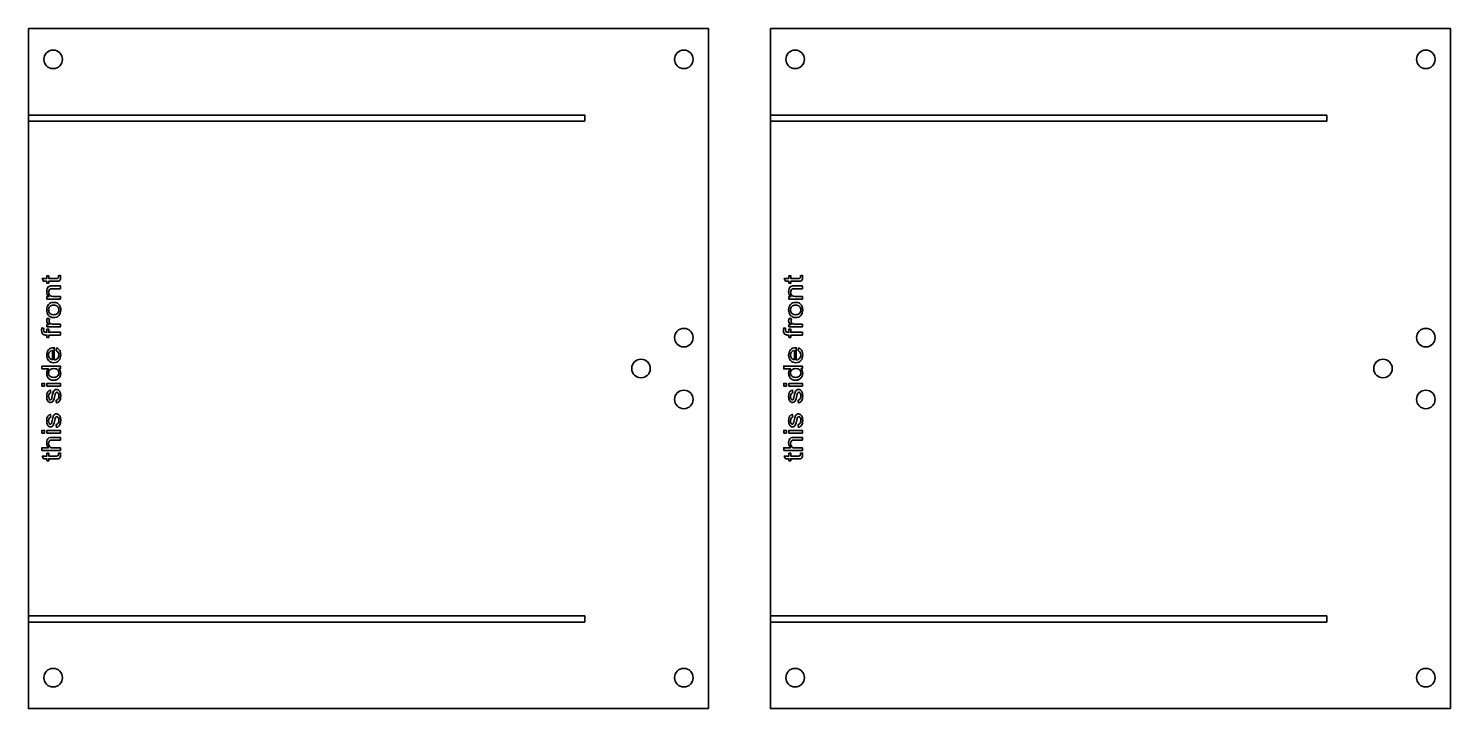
# Model space of a CAD drawing. Header units: millimetres. Extents: x -4 to 226, y -5 to 465.
# Drawn here: x -4 to 226, y 235.1 to 345.1 of the extents above; entities that cross this region are included whole.
import ezdxf

# ---------------------------------------------------------------- set-up
doc = ezdxf.new("R2010")
doc.units = ezdxf.units.MM
doc.layers.add('1', color=7, linetype='Continuous', true_color=0xffffff)
doc.layers.add('151', color=7, linetype='Continuous', true_color=0xffffff)

msp = doc.modelspace()

# ---------------------------------------------------------------- linework, layer by layer
at = {"layer": '1', "color": 163, "linetype": 'Continuous', "lineweight": 35}
for p, q in [((-4.02, 345.06), (-4.02, 235.06)), ((105.98, 345.06), (-4.02, 345.06)), ((105.98, 235.06), (105.98, 345.06)), ((115.98, 345.06), (115.98, 235.06)), ((225.98, 345.06), (115.98, 345.06)), ((225.98, 235.06), (225.98, 345.06)), ((-4.02, 330.06), (-4.02, 331.06)), ((-4.02, 331.06), (85.98, 331.06)), ((85.98, 330.06), (-4.02, 330.06)), ((85.98, 331.06), (85.98, 330.06)), ((115.98, 330.06), (115.98, 331.06)), ((115.98, 331.06), (205.98, 331.06)), ((205.98, 330.06), (115.98, 330.06)), ((205.98, 331.06), (205.98, 330.06)), ((-4.02, 249.06), (-4.02, 250.06)), ((-4.02, 250.06), (85.98, 250.06)), ((85.98, 249.06), (-4.02, 249.06)), ((85.98, 250.06), (85.98, 249.06)), ((115.98, 249.06), (115.98, 250.06)), ((115.98, 250.06), (205.98, 250.06)), ((205.98, 249.06), (115.98, 249.06)), ((205.98, 250.06), (205.98, 249.06)), ((-4.02, 235.06), (105.98, 235.06)), ((115.98, 235.06), (225.98, 235.06))]:
    msp.add_line(p, q, dxfattribs=at)
for centre in [(-0.02, 340.06), (101.98, 340.06), (119.98, 340.06), (221.98, 340.06), (101.98, 295.06), (221.98, 295.06), (95.05, 290.06), (215.05, 290.06), (101.98, 285.06), (221.98, 285.06), (-0.02, 240.06), (101.98, 240.06), (119.98, 240.06), (221.98, 240.06)]:
    msp.add_circle(centre, 1.5, dxfattribs=at)
for points, knots in [([(1.15, 305.14), (1.04, 305.12), (0.93, 305.1), (0.82, 305.07), (0.83, 304.99), (0.84, 304.93), (0.84, 304.81), (0.83, 304.76), (0.81, 304.73), (0.79, 304.69), (0.77, 304.67), (0.74, 304.65), (0.71, 304.64), (0.64, 304.63), (0.11, 304.63), (-0.31, 304.63), (-0.73, 304.63), (-0.73, 304.78), (-0.73, 304.93), (-0.73, 305.07), (-0.83, 305.07), (-0.92, 305.07), (-1.02, 305.07), (-1.02, 304.93), (-1.02, 304.78), (-1.02, 304.63), (-1.27, 304.63), (-1.53, 304.63), (-1.78, 304.63), (-1.7, 304.48), (-1.63, 304.33), (-1.56, 304.18), (-1.38, 304.18), (-1.2, 304.18), (-1.02, 304.18), (-1.02, 304.08), (-1.02, 303.97), (-1.02, 303.86), (-0.92, 303.86), (-0.83, 303.86), (-0.73, 303.86), (-0.73, 303.97), (-0.73, 304.08), (-0.73, 304.18), (-0.32, 304.18), (0.1, 304.18), (0.74, 304.18), (0.88, 304.2), (1.02, 304.27), (1.08, 304.34), (1.16, 304.52), (1.18, 304.64), (1.18, 304.9), (1.17, 305.01), (1.15, 305.14)], [0, 0, 0, 0, 0.03632, 0.03632, 0.03632, 0.057771, 0.057771, 0.086505, 0.086505, 0.086505, 0.100021, 0.100021, 0.100021, 0.12599, 0.12599, 0.230626, 0.230626, 0.230626, 0.276172, 0.276172, 0.276172, 0.305342, 0.305342, 0.305342, 0.350887, 0.350887, 0.350887, 0.428165, 0.428165, 0.428165, 0.47854, 0.47854, 0.47854, 0.533325, 0.533325, 0.533325, 0.566553, 0.566553, 0.566553, 0.595722, 0.595722, 0.595722, 0.628949, 0.628949, 0.628949, 0.756171, 0.756171, 0.823648, 0.823648, 0.891018, 0.891018, 0.958502, 0.958502, 1, 1, 1, 1]), ([(121.15, 305.14), (121.04, 305.12), (120.93, 305.1), (120.82, 305.07), (120.83, 304.99), (120.84, 304.93), (120.84, 304.81), (120.83, 304.76), (120.81, 304.73), (120.79, 304.69), (120.77, 304.67), (120.74, 304.65), (120.71, 304.64), (120.64, 304.63), (120.11, 304.63), (119.69, 304.63), (119.27, 304.63), (119.27, 304.78), (119.27, 304.93), (119.27, 305.07), (119.17, 305.07), (119.08, 305.07), (118.98, 305.07), (118.98, 304.93), (118.98, 304.78), (118.98, 304.63), (118.73, 304.63), (118.47, 304.63), (118.22, 304.63), (118.3, 304.48), (118.37, 304.33), (118.44, 304.18), (118.62, 304.18), (118.8, 304.18), (118.98, 304.18), (118.98, 304.08), (118.98, 303.97), (118.98, 303.86), (119.08, 303.86), (119.17, 303.86), (119.27, 303.86), (119.27, 303.97), (119.27, 304.08), (119.27, 304.18), (119.68, 304.18), (120.1, 304.18), (120.74, 304.18), (120.88, 304.2), (121.02, 304.27), (121.08, 304.34), (121.16, 304.52), (121.18, 304.64), (121.18, 304.9), (121.17, 305.01), (121.15, 305.14)], [0, 0, 0, 0, 0.03632, 0.03632, 0.03632, 0.057771, 0.057771, 0.086505, 0.086505, 0.086505, 0.100021, 0.100021, 0.100021, 0.12599, 0.12599, 0.230626, 0.230626, 0.230626, 0.276172, 0.276172, 0.276172, 0.305342, 0.305342, 0.305342, 0.350887, 0.350887, 0.350887, 0.428165, 0.428165, 0.428165, 0.47854, 0.47854, 0.47854, 0.533325, 0.533325, 0.533325, 0.566553, 0.566553, 0.566553, 0.595722, 0.595722, 0.595722, 0.628949, 0.628949, 0.628949, 0.756171, 0.756171, 0.823648, 0.823648, 0.891018, 0.891018, 0.958502, 0.958502, 1, 1, 1, 1]), ([(-1.02, 301.29), (-0.29, 301.29), (0.43, 301.29), (1.15, 301.29), (1.15, 301.43), (1.15, 301.58), (1.15, 301.73), (0.76, 301.73), (0.36, 301.73), (-0.31, 301.73), (-0.5, 301.8), (-0.7, 302.07), (-0.75, 302.24), (-0.75, 302.55), (-0.73, 302.65), (-0.64, 302.83), (-0.58, 302.89), (-0.43, 302.96), (-0.32, 302.97), (0.27, 302.97), (0.71, 302.97), (1.15, 302.97), (1.15, 303.12), (1.15, 303.27), (1.15, 303.42), (0.71, 303.42), (0.26, 303.42), (-0.35, 303.42), (-0.47, 303.41), (-0.54, 303.4), (-0.65, 303.37), (-0.74, 303.32), (-0.89, 303.19), (-0.95, 303.09), (-1.04, 302.83), (-1.07, 302.68), (-1.07, 302.16), (-0.95, 301.88), (-0.71, 301.69), (-0.81, 301.69), (-0.92, 301.69), (-1.02, 301.69), (-1.02, 301.55), (-1.02, 301.42), (-1.02, 301.29)], [0, 0, 0, 0, 0.153472, 0.153472, 0.153472, 0.184913, 0.184913, 0.184913, 0.268721, 0.268721, 0.327736, 0.327736, 0.386804, 0.386804, 0.423775, 0.423775, 0.460967, 0.460967, 0.498228, 0.498228, 0.607659, 0.607659, 0.607659, 0.645233, 0.645233, 0.645233, 0.758018, 0.758018, 0.801151, 0.801151, 0.801151, 0.827581, 0.827581, 0.854011, 0.854011, 0.880441, 0.880441, 0.941363, 0.941363, 0.941363, 0.966887, 0.966887, 0.966887, 1, 1, 1, 1]), ([(118.98, 301.29), (119.71, 301.29), (120.43, 301.29), (121.15, 301.29), (121.15, 301.43), (121.15, 301.58), (121.15, 301.73), (120.76, 301.73), (120.36, 301.73), (119.69, 301.73), (119.5, 301.8), (119.3, 302.07), (119.25, 302.24), (119.25, 302.55), (119.27, 302.65), (119.36, 302.83), (119.42, 302.89), (119.57, 302.96), (119.68, 302.97), (120.27, 302.97), (120.71, 302.97), (121.15, 302.97), (121.15, 303.12), (121.15, 303.27), (121.15, 303.42), (120.71, 303.42), (120.26, 303.42), (119.65, 303.42), (119.53, 303.41), (119.46, 303.4), (119.35, 303.37), (119.26, 303.32), (119.11, 303.19), (119.05, 303.09), (118.96, 302.83), (118.93, 302.68), (118.93, 302.16), (119.05, 301.88), (119.29, 301.69), (119.19, 301.69), (119.08, 301.69), (118.98, 301.69), (118.98, 301.55), (118.98, 301.42), (118.98, 301.29)], [0, 0, 0, 0, 0.153472, 0.153472, 0.153472, 0.184913, 0.184913, 0.184913, 0.268721, 0.268721, 0.327736, 0.327736, 0.386804, 0.386804, 0.423775, 0.423775, 0.460967, 0.460967, 0.498228, 0.498228, 0.607659, 0.607659, 0.607659, 0.645233, 0.645233, 0.645233, 0.758018, 0.758018, 0.801151, 0.801151, 0.801151, 0.827581, 0.827581, 0.854011, 0.854011, 0.880441, 0.880441, 0.941363, 0.941363, 0.941363, 0.966887, 0.966887, 0.966887, 1, 1, 1, 1]), ([(-0.83, 298.71), (-0.63, 298.44), (-0.34, 298.3), (0.43, 298.3), (0.72, 298.42), (1.11, 298.87), (1.2, 299.17), (1.2, 299.76), (1.16, 299.97), (0.98, 300.36), (0.86, 300.51), (0.54, 300.71), (0.32, 300.76), (-0.31, 300.76), (-0.58, 300.65), (-0.97, 300.19), (-1.07, 299.9), (-1.07, 299.21), (-0.99, 298.93), (-0.83, 298.71)], [0, 0, 0, 0, 0.152528, 0.152528, 0.291533, 0.291533, 0.430655, 0.430655, 0.517321, 0.517321, 0.603922, 0.603922, 0.69041, 0.69041, 0.797185, 0.797185, 0.903872, 0.903872, 1, 1, 1, 1]), ([(0.69, 298.98), (0.55, 298.83), (0.35, 298.76), (-0.21, 298.76), (-0.42, 298.83), (-0.69, 299.13), (-0.76, 299.31), (-0.76, 299.75), (-0.69, 299.94), (-0.42, 300.23), (-0.21, 300.31), (0.34, 300.31), (0.55, 300.23), (0.83, 299.94), (0.9, 299.76), (0.9, 299.31), (0.83, 299.13), (0.69, 298.98)], [0, 0, 0, 0, 0.123025, 0.123025, 0.24605, 0.24605, 0.369282, 0.369282, 0.490717, 0.490717, 0.612355, 0.612355, 0.741464, 0.741464, 0.870191, 0.870191, 1, 1, 1, 1]), ([(119.17, 298.71), (119.37, 298.44), (119.66, 298.3), (120.43, 298.3), (120.72, 298.42), (121.11, 298.87), (121.2, 299.17), (121.2, 299.76), (121.16, 299.97), (120.98, 300.36), (120.86, 300.51), (120.54, 300.71), (120.32, 300.76), (119.69, 300.76), (119.42, 300.65), (119.03, 300.19), (118.93, 299.9), (118.93, 299.21), (119.01, 298.93), (119.17, 298.71)], [0, 0, 0, 0, 0.152528, 0.152528, 0.291533, 0.291533, 0.430655, 0.430655, 0.517321, 0.517321, 0.603922, 0.603922, 0.69041, 0.69041, 0.797185, 0.797185, 0.903872, 0.903872, 1, 1, 1, 1]), ([(120.69, 298.98), (120.55, 298.83), (120.35, 298.76), (119.79, 298.76), (119.58, 298.83), (119.31, 299.13), (119.24, 299.31), (119.24, 299.75), (119.31, 299.94), (119.58, 300.23), (119.79, 300.31), (120.34, 300.31), (120.55, 300.23), (120.83, 299.94), (120.9, 299.76), (120.9, 299.31), (120.83, 299.13), (120.69, 298.98)], [0, 0, 0, 0, 0.123025, 0.123025, 0.24605, 0.24605, 0.369282, 0.369282, 0.490717, 0.490717, 0.612355, 0.612355, 0.741464, 0.741464, 0.870191, 0.870191, 1, 1, 1, 1]), ([(-1.02, 296.78), (-0.29, 296.78), (0.43, 296.78), (1.15, 296.78), (1.15, 296.92), (1.15, 297.07), (1.15, 297.22), (0.77, 297.22), (0.4, 297.22), (-0.14, 297.22), (-0.28, 297.25), (-0.41, 297.3), (-0.5, 297.33), (-0.57, 297.38), (-0.66, 297.54), (-0.69, 297.63), (-0.69, 297.83), (-0.66, 297.94), (-0.61, 298.05), (-0.72, 298.1), (-0.84, 298.15), (-0.95, 298.2), (-1.03, 298.05), (-1.07, 297.9), (-1.07, 297.64), (-1.04, 297.55), (-0.95, 297.37), (-0.84, 297.28), (-0.69, 297.18), (-0.8, 297.18), (-0.91, 297.18), (-1.02, 297.18), (-1.02, 297.04), (-1.02, 296.91), (-1.02, 296.78)], [0, 0, 0, 0, 0.298281, 0.298281, 0.298281, 0.359388, 0.359388, 0.359388, 0.515532, 0.515532, 0.579675, 0.579675, 0.579675, 0.61644, 0.61644, 0.653123, 0.653123, 0.694173, 0.694173, 0.694173, 0.74543, 0.74543, 0.74543, 0.810716, 0.810716, 0.855852, 0.855852, 0.900989, 0.900989, 0.900989, 0.945675, 0.945675, 0.945675, 1, 1, 1, 1]), ([(118.98, 296.78), (119.71, 296.78), (120.43, 296.78), (121.15, 296.78), (121.15, 296.92), (121.15, 297.07), (121.15, 297.22), (120.77, 297.22), (120.4, 297.22), (119.86, 297.22), (119.72, 297.25), (119.59, 297.3), (119.5, 297.33), (119.43, 297.38), (119.34, 297.54), (119.31, 297.63), (119.31, 297.83), (119.34, 297.94), (119.39, 298.05), (119.28, 298.1), (119.16, 298.15), (119.05, 298.2), (118.97, 298.05), (118.93, 297.9), (118.93, 297.64), (118.96, 297.55), (119.05, 297.37), (119.16, 297.28), (119.31, 297.18), (119.2, 297.18), (119.09, 297.18), (118.98, 297.18), (118.98, 297.04), (118.98, 296.91), (118.98, 296.78)], [0, 0, 0, 0, 0.298281, 0.298281, 0.298281, 0.359388, 0.359388, 0.359388, 0.515532, 0.515532, 0.579675, 0.579675, 0.579675, 0.61644, 0.61644, 0.653123, 0.653123, 0.694173, 0.694173, 0.694173, 0.74543, 0.74543, 0.74543, 0.810716, 0.810716, 0.855852, 0.855852, 0.900989, 0.900989, 0.900989, 0.945675, 0.945675, 0.945675, 1, 1, 1, 1]), ([(-0.73, 295.48), (-0.1, 295.48), (0.53, 295.48), (1.15, 295.48), (1.15, 295.63), (1.15, 295.78), (1.15, 295.92), (0.53, 295.92), (-0.1, 295.92), (-0.73, 295.92), (-0.73, 296.09), (-0.73, 296.26), (-0.73, 296.44), (-0.83, 296.44), (-0.92, 296.44), (-1.02, 296.44), (-1.02, 296.26), (-1.02, 296.09), (-1.02, 295.92), (-1.09, 295.92), (-1.15, 295.92), (-1.35, 295.92), (-1.44, 295.95), (-1.54, 296.06), (-1.56, 296.16), (-1.56, 296.38), (-1.55, 296.46), (-1.54, 296.56), (-1.65, 296.58), (-1.75, 296.6), (-1.86, 296.62), (-1.88, 296.47), (-1.9, 296.33), (-1.9, 296.01), (-1.87, 295.86), (-1.75, 295.65), (-1.67, 295.57), (-1.5, 295.5), (-1.4, 295.48), (-1.17, 295.48), (-1.1, 295.48), (-1.02, 295.48), (-1.02, 295.35), (-1.02, 295.22), (-1.02, 295.09), (-0.92, 295.09), (-0.83, 295.09), (-0.73, 295.09), (-0.73, 295.22), (-0.73, 295.35), (-0.73, 295.48)], [0, 0, 0, 0, 0.174879, 0.174879, 0.174879, 0.215932, 0.215932, 0.215932, 0.390811, 0.390811, 0.390811, 0.43827, 0.43827, 0.43827, 0.464838, 0.464838, 0.464838, 0.512297, 0.512297, 0.512297, 0.530898, 0.530898, 0.567282, 0.567282, 0.603965, 0.603965, 0.626404, 0.626404, 0.626404, 0.657625, 0.657625, 0.657625, 0.697373, 0.697373, 0.758829, 0.758829, 0.820285, 0.820285, 0.865905, 0.865905, 0.890036, 0.890036, 0.890036, 0.930334, 0.930334, 0.930334, 0.959703, 0.959703, 0.959703, 1, 1, 1, 1]), ([(119.27, 295.48), (119.9, 295.48), (120.53, 295.48), (121.15, 295.48), (121.15, 295.63), (121.15, 295.78), (121.15, 295.92), (120.53, 295.92), (119.9, 295.92), (119.27, 295.92), (119.27, 296.09), (119.27, 296.26), (119.27, 296.44), (119.17, 296.44), (119.08, 296.44), (118.98, 296.44), (118.98, 296.26), (118.98, 296.09), (118.98, 295.92), (118.91, 295.92), (118.85, 295.92), (118.65, 295.92), (118.56, 295.95), (118.46, 296.06), (118.44, 296.16), (118.44, 296.38), (118.45, 296.46), (118.46, 296.56), (118.35, 296.58), (118.25, 296.6), (118.14, 296.62), (118.12, 296.47), (118.1, 296.33), (118.1, 296.01), (118.13, 295.86), (118.25, 295.65), (118.33, 295.57), (118.5, 295.5), (118.6, 295.48), (118.83, 295.48), (118.9, 295.48), (118.98, 295.48), (118.98, 295.35), (118.98, 295.22), (118.98, 295.09), (119.08, 295.09), (119.17, 295.09), (119.27, 295.09), (119.27, 295.22), (119.27, 295.35), (119.27, 295.48)], [0, 0, 0, 0, 0.174879, 0.174879, 0.174879, 0.215932, 0.215932, 0.215932, 0.390811, 0.390811, 0.390811, 0.43827, 0.43827, 0.43827, 0.464838, 0.464838, 0.464838, 0.512297, 0.512297, 0.512297, 0.530898, 0.530898, 0.567282, 0.567282, 0.603965, 0.603965, 0.626404, 0.626404, 0.626404, 0.657625, 0.657625, 0.657625, 0.697373, 0.697373, 0.758829, 0.758829, 0.820285, 0.820285, 0.865905, 0.865905, 0.890036, 0.890036, 0.890036, 0.930334, 0.930334, 0.930334, 0.959703, 0.959703, 0.959703, 1, 1, 1, 1]), ([(0.5, 293.41), (0.49, 293.25), (0.47, 293.1), (0.45, 292.95), (0.61, 292.88), (0.72, 292.79), (0.86, 292.56), (0.9, 292.42), (0.9, 292.04), (0.84, 291.85), (0.58, 291.56), (0.4, 291.48), (0.16, 291.46), (0.16, 292.11), (0.16, 292.77), (0.16, 293.42), (0.12, 293.42), (0.09, 293.42), (-0.3, 293.42), (-0.57, 293.31), (-0.97, 292.87), (-1.07, 292.58), (-1.07, 291.86), (-0.97, 291.57), (-0.56, 291.11), (-0.28, 291), (0.44, 291), (0.71, 291.11), (1.11, 291.56), (1.2, 291.87), (1.2, 292.56), (1.14, 292.81), (0.9, 293.2), (0.72, 293.33), (0.5, 293.41)], [0, 0, 0, 0, 0.027512, 0.027512, 0.027512, 0.053882, 0.053882, 0.080215, 0.080215, 0.115599, 0.115599, 0.150965, 0.150965, 0.150965, 0.266706, 0.266706, 0.266706, 0.272512, 0.272512, 0.367755, 0.367755, 0.462916, 0.462916, 0.56109, 0.56109, 0.659346, 0.659346, 0.754303, 0.754303, 0.84926, 0.84926, 0.92463, 0.92463, 1, 1, 1, 1]), ([(-0.14, 292.95), (-0.14, 292.46), (-0.14, 291.97), (-0.14, 291.49), (-0.33, 291.5), (-0.48, 291.58), (-0.71, 291.86), (-0.77, 292.03), (-0.77, 292.46), (-0.69, 292.64), (-0.55, 292.78), (-0.46, 292.88), (-0.32, 292.93), (-0.14, 292.95)], [0, 0, 0, 0, 0.413869, 0.413869, 0.413869, 0.561994, 0.561994, 0.710416, 0.710416, 0.87432, 0.87432, 0.87432, 1, 1, 1, 1]), ([(120.5, 293.41), (120.49, 293.25), (120.47, 293.1), (120.45, 292.95), (120.61, 292.88), (120.72, 292.79), (120.86, 292.56), (120.9, 292.42), (120.9, 292.04), (120.84, 291.85), (120.58, 291.56), (120.4, 291.48), (120.16, 291.46), (120.16, 292.11), (120.16, 292.77), (120.16, 293.42), (120.12, 293.42), (120.09, 293.42), (119.7, 293.42), (119.43, 293.31), (119.03, 292.87), (118.93, 292.58), (118.93, 291.86), (119.03, 291.57), (119.44, 291.11), (119.72, 291), (120.44, 291), (120.71, 291.11), (121.11, 291.56), (121.2, 291.87), (121.2, 292.56), (121.14, 292.81), (120.9, 293.2), (120.72, 293.33), (120.5, 293.41)], [0, 0, 0, 0, 0.027512, 0.027512, 0.027512, 0.053882, 0.053882, 0.080215, 0.080215, 0.115599, 0.115599, 0.150965, 0.150965, 0.150965, 0.266706, 0.266706, 0.266706, 0.272512, 0.272512, 0.367755, 0.367755, 0.462916, 0.462916, 0.56109, 0.56109, 0.659346, 0.659346, 0.754303, 0.754303, 0.84926, 0.84926, 0.92463, 0.92463, 1, 1, 1, 1]), ([(119.86, 292.95), (119.86, 292.46), (119.86, 291.97), (119.86, 291.49), (119.67, 291.5), (119.52, 291.58), (119.29, 291.86), (119.23, 292.03), (119.23, 292.46), (119.31, 292.64), (119.45, 292.78), (119.54, 292.88), (119.68, 292.93), (119.86, 292.95)], [0, 0, 0, 0, 0.413869, 0.413869, 0.413869, 0.561994, 0.561994, 0.710416, 0.710416, 0.87432, 0.87432, 0.87432, 1, 1, 1, 1]), ([(0.88, 290.04), (0.97, 290.04), (1.06, 290.04), (1.15, 290.04), (1.15, 290.17), (1.15, 290.31), (1.15, 290.45), (0.15, 290.45), (-0.85, 290.45), (-1.85, 290.45), (-1.85, 290.3), (-1.85, 290.15), (-1.85, 290.01), (-1.49, 290.01), (-1.13, 290.01), (-0.77, 290.01), (-0.86, 289.93), (-0.93, 289.83), (-1.04, 289.58), (-1.07, 289.44), (-1.07, 289.07), (-1.02, 288.87), (-0.83, 288.52), (-0.7, 288.39), (-0.34, 288.21), (-0.15, 288.17), (0.29, 288.17), (0.49, 288.22), (0.83, 288.41), (0.96, 288.55), (1.16, 288.9), (1.2, 289.09), (1.2, 289.62), (1.1, 289.87), (0.88, 290.04)], [0, 0, 0, 0, 0.0278, 0.0278, 0.0278, 0.069672, 0.069672, 0.069672, 0.373681, 0.373681, 0.373681, 0.418561, 0.418561, 0.418561, 0.52766, 0.52766, 0.52766, 0.565577, 0.565577, 0.603494, 0.603494, 0.65531, 0.65531, 0.707127, 0.707127, 0.758798, 0.758798, 0.811842, 0.811842, 0.864886, 0.864886, 0.918038, 0.918038, 1, 1, 1, 1]), ([(0.69, 288.84), (0.56, 288.7), (0.35, 288.63), (-0.22, 288.63), (-0.43, 288.7), (-0.7, 288.96), (-0.76, 289.13), (-0.76, 289.53), (-0.69, 289.7), (-0.42, 289.97), (-0.2, 290.04), (0.37, 290.04), (0.57, 289.98), (0.83, 289.7), (0.9, 289.54), (0.9, 289.15), (0.83, 288.98), (0.69, 288.84)], [0, 0, 0, 0, 0.124289, 0.124289, 0.252686, 0.252686, 0.381121, 0.381121, 0.512564, 0.512564, 0.643606, 0.643606, 0.762642, 0.762642, 0.881889, 0.881889, 1, 1, 1, 1]), ([(120.88, 290.04), (120.97, 290.04), (121.06, 290.04), (121.15, 290.04), (121.15, 290.17), (121.15, 290.31), (121.15, 290.45), (120.15, 290.45), (119.15, 290.45), (118.15, 290.45), (118.15, 290.3), (118.15, 290.15), (118.15, 290.01), (118.51, 290.01), (118.87, 290.01), (119.23, 290.01), (119.14, 289.93), (119.07, 289.83), (118.96, 289.58), (118.93, 289.44), (118.93, 289.07), (118.98, 288.87), (119.17, 288.52), (119.3, 288.39), (119.66, 288.21), (119.85, 288.17), (120.29, 288.17), (120.49, 288.22), (120.83, 288.41), (120.96, 288.55), (121.16, 288.9), (121.2, 289.09), (121.2, 289.62), (121.1, 289.87), (120.88, 290.04)], [0, 0, 0, 0, 0.0278, 0.0278, 0.0278, 0.069672, 0.069672, 0.069672, 0.373681, 0.373681, 0.373681, 0.418561, 0.418561, 0.418561, 0.52766, 0.52766, 0.52766, 0.565577, 0.565577, 0.603494, 0.603494, 0.65531, 0.65531, 0.707127, 0.707127, 0.758798, 0.758798, 0.811842, 0.811842, 0.864886, 0.864886, 0.918038, 0.918038, 1, 1, 1, 1]), ([(120.69, 288.84), (120.56, 288.7), (120.35, 288.63), (119.78, 288.63), (119.57, 288.7), (119.3, 288.96), (119.24, 289.13), (119.24, 289.53), (119.31, 289.7), (119.58, 289.97), (119.8, 290.04), (120.37, 290.04), (120.57, 289.98), (120.83, 289.7), (120.9, 289.54), (120.9, 289.15), (120.83, 288.98), (120.69, 288.84)], [0, 0, 0, 0, 0.124289, 0.124289, 0.252686, 0.252686, 0.381121, 0.381121, 0.512564, 0.512564, 0.643606, 0.643606, 0.762642, 0.762642, 0.881889, 0.881889, 1, 1, 1, 1]), ([(-1.85, 287.21), (-1.7, 287.21), (-1.56, 287.21), (-1.42, 287.21), (-1.42, 287.36), (-1.42, 287.51), (-1.42, 287.65), (-1.56, 287.65), (-1.7, 287.65), (-1.85, 287.65), (-1.85, 287.51), (-1.85, 287.36), (-1.85, 287.21)], [0, 0, 0, 0, 0.24378, 0.24378, 0.24378, 0.5, 0.5, 0.5, 0.74378, 0.74378, 0.74378, 1, 1, 1, 1]), ([(-1.02, 287.21), (-0.29, 287.21), (0.43, 287.21), (1.15, 287.21), (1.15, 287.36), (1.15, 287.51), (1.15, 287.65), (0.43, 287.65), (-0.29, 287.65), (-1.02, 287.65), (-1.02, 287.51), (-1.02, 287.36), (-1.02, 287.21)], [0, 0, 0, 0, 0.414985, 0.414985, 0.414985, 0.5, 0.5, 0.5, 0.914985, 0.914985, 0.914985, 1, 1, 1, 1]), ([(118.15, 287.21), (118.3, 287.21), (118.44, 287.21), (118.58, 287.21), (118.58, 287.36), (118.58, 287.51), (118.58, 287.65), (118.44, 287.65), (118.3, 287.65), (118.15, 287.65), (118.15, 287.51), (118.15, 287.36), (118.15, 287.21)], [0, 0, 0, 0, 0.24378, 0.24378, 0.24378, 0.5, 0.5, 0.5, 0.74378, 0.74378, 0.74378, 1, 1, 1, 1]), ([(118.98, 287.21), (119.71, 287.21), (120.43, 287.21), (121.15, 287.21), (121.15, 287.36), (121.15, 287.51), (121.15, 287.65), (120.43, 287.65), (119.71, 287.65), (118.98, 287.65), (118.98, 287.51), (118.98, 287.36), (118.98, 287.21)], [0, 0, 0, 0, 0.414985, 0.414985, 0.414985, 0.5, 0.5, 0.5, 0.914985, 0.914985, 0.914985, 1, 1, 1, 1]), ([(0.45, 284.94), (0.47, 284.79), (0.49, 284.64), (0.51, 284.5), (0.74, 284.55), (0.91, 284.66), (1.14, 285.02), (1.2, 285.28), (1.2, 285.82), (1.17, 286.01), (1.05, 286.34), (0.97, 286.46), (0.75, 286.63), (0.64, 286.68), (0.39, 286.68), (0.29, 286.64), (0.12, 286.5), (0.05, 286.4), (-0.04, 286.15), (-0.09, 285.93), (-0.21, 285.4), (-0.24, 285.27), (-0.26, 285.22), (-0.28, 285.15), (-0.32, 285.09), (-0.39, 285.02), (-0.44, 285), (-0.56, 285), (-0.63, 285.04), (-0.74, 285.22), (-0.77, 285.36), (-0.77, 285.74), (-0.73, 285.88), (-0.61, 286.07), (-0.52, 286.12), (-0.41, 286.14), (-0.43, 286.29), (-0.44, 286.43), (-0.46, 286.58), (-0.6, 286.55), (-0.71, 286.5), (-0.88, 286.35), (-0.95, 286.24), (-1.04, 285.92), (-1.07, 285.74), (-1.07, 285.4), (-1.05, 285.27), (-0.99, 285.03), (-0.96, 284.94), (-0.92, 284.87), (-0.86, 284.78), (-0.79, 284.7), (-0.63, 284.6), (-0.54, 284.57), (-0.34, 284.57), (-0.24, 284.6), (-0.06, 284.73), (0.01, 284.83), (0.11, 285.08), (0.16, 285.31), (0.28, 285.88), (0.33, 286.03), (0.36, 286.09), (0.41, 286.18), (0.47, 286.22), (0.65, 286.22), (0.73, 286.17), (0.87, 285.97), (0.9, 285.82), (0.9, 285.41), (0.86, 285.26), (0.71, 285.03), (0.59, 284.96), (0.45, 284.94)], [0, 0, 0, 0, 0.044998, 0.044998, 0.044998, 0.110028, 0.110028, 0.175121, 0.175121, 0.214478, 0.214478, 0.253835, 0.253835, 0.293274, 0.293274, 0.333576, 0.333576, 0.373985, 0.373985, 0.414568, 0.414568, 0.442584, 0.442584, 0.442584, 0.459926, 0.459926, 0.476896, 0.476896, 0.503719, 0.503719, 0.530442, 0.530442, 0.553044, 0.553044, 0.575681, 0.575681, 0.575681, 0.612471, 0.612471, 0.612471, 0.643882, 0.643882, 0.675292, 0.675292, 0.706703, 0.706703, 0.727526, 0.727526, 0.748334, 0.748334, 0.748334, 0.772679, 0.772679, 0.796963, 0.796963, 0.823655, 0.823655, 0.85028, 0.85028, 0.876877, 0.876877, 0.896635, 0.896635, 0.896635, 0.915632, 0.915632, 0.936819, 0.936819, 0.957976, 0.957976, 0.978942, 0.978942, 1, 1, 1, 1]), ([(120.45, 284.94), (120.47, 284.79), (120.49, 284.64), (120.51, 284.5), (120.74, 284.55), (120.91, 284.66), (121.14, 285.02), (121.2, 285.28), (121.2, 285.82), (121.17, 286.01), (121.05, 286.34), (120.97, 286.46), (120.75, 286.63), (120.64, 286.68), (120.39, 286.68), (120.29, 286.64), (120.12, 286.5), (120.05, 286.4), (119.96, 286.15), (119.91, 285.93), (119.79, 285.4), (119.76, 285.27), (119.74, 285.22), (119.72, 285.15), (119.68, 285.09), (119.61, 285.02), (119.56, 285), (119.44, 285), (119.37, 285.04), (119.26, 285.22), (119.23, 285.36), (119.23, 285.74), (119.27, 285.88), (119.39, 286.07), (119.48, 286.12), (119.59, 286.14), (119.57, 286.29), (119.56, 286.43), (119.54, 286.58), (119.4, 286.55), (119.29, 286.5), (119.12, 286.35), (119.05, 286.24), (118.96, 285.92), (118.93, 285.74), (118.93, 285.4), (118.95, 285.27), (119.01, 285.03), (119.04, 284.94), (119.08, 284.87), (119.14, 284.78), (119.21, 284.7), (119.37, 284.6), (119.46, 284.57), (119.66, 284.57), (119.76, 284.6), (119.94, 284.73), (120.01, 284.83), (120.11, 285.08), (120.16, 285.31), (120.28, 285.88), (120.33, 286.03), (120.36, 286.09), (120.41, 286.18), (120.47, 286.22), (120.65, 286.22), (120.73, 286.17), (120.87, 285.97), (120.9, 285.82), (120.9, 285.41), (120.86, 285.26), (120.71, 285.03), (120.59, 284.96), (120.45, 284.94)], [0, 0, 0, 0, 0.044998, 0.044998, 0.044998, 0.110028, 0.110028, 0.175121, 0.175121, 0.214478, 0.214478, 0.253835, 0.253835, 0.293274, 0.293274, 0.333576, 0.333576, 0.373985, 0.373985, 0.414568, 0.414568, 0.442584, 0.442584, 0.442584, 0.459926, 0.459926, 0.476896, 0.476896, 0.503719, 0.503719, 0.530442, 0.530442, 0.553044, 0.553044, 0.575681, 0.575681, 0.575681, 0.612471, 0.612471, 0.612471, 0.643882, 0.643882, 0.675292, 0.675292, 0.706703, 0.706703, 0.727526, 0.727526, 0.748334, 0.748334, 0.748334, 0.772679, 0.772679, 0.796963, 0.796963, 0.823655, 0.823655, 0.85028, 0.85028, 0.876877, 0.876877, 0.896635, 0.896635, 0.896635, 0.915632, 0.915632, 0.936819, 0.936819, 0.957976, 0.957976, 0.978942, 0.978942, 1, 1, 1, 1]), ([(0.45, 281), (0.47, 280.85), (0.49, 280.7), (0.51, 280.55), (0.74, 280.6), (0.91, 280.72), (1.14, 281.08), (1.2, 281.34), (1.2, 281.88), (1.17, 282.07), (1.05, 282.4), (0.97, 282.52), (0.75, 282.69), (0.64, 282.74), (0.39, 282.74), (0.29, 282.7), (0.12, 282.56), (0.05, 282.46), (-0.04, 282.21), (-0.09, 281.99), (-0.21, 281.46), (-0.24, 281.33), (-0.26, 281.28), (-0.28, 281.21), (-0.32, 281.15), (-0.39, 281.08), (-0.44, 281.06), (-0.56, 281.06), (-0.63, 281.1), (-0.74, 281.28), (-0.77, 281.42), (-0.77, 281.8), (-0.73, 281.94), (-0.61, 282.12), (-0.52, 282.18), (-0.41, 282.2), (-0.43, 282.35), (-0.44, 282.49), (-0.46, 282.64), (-0.6, 282.61), (-0.71, 282.56), (-0.88, 282.41), (-0.95, 282.29), (-1.04, 281.98), (-1.07, 281.8), (-1.07, 281.46), (-1.05, 281.33), (-0.99, 281.09), (-0.96, 281), (-0.92, 280.93), (-0.86, 280.84), (-0.79, 280.76), (-0.63, 280.66), (-0.54, 280.63), (-0.34, 280.63), (-0.24, 280.66), (-0.06, 280.79), (0.01, 280.89), (0.11, 281.14), (0.16, 281.37), (0.28, 281.94), (0.33, 282.09), (0.36, 282.15), (0.41, 282.24), (0.47, 282.28), (0.65, 282.28), (0.73, 282.23), (0.87, 282.03), (0.9, 281.88), (0.9, 281.47), (0.86, 281.31), (0.71, 281.09), (0.59, 281.02), (0.45, 281)], [0, 0, 0, 0, 0.044998, 0.044998, 0.044998, 0.110028, 0.110028, 0.175121, 0.175121, 0.214478, 0.214478, 0.253835, 0.253835, 0.293274, 0.293274, 0.333576, 0.333576, 0.373985, 0.373985, 0.414568, 0.414568, 0.442584, 0.442584, 0.442584, 0.459926, 0.459926, 0.476896, 0.476896, 0.503719, 0.503719, 0.530442, 0.530442, 0.553044, 0.553044, 0.575681, 0.575681, 0.575681, 0.612471, 0.612471, 0.612471, 0.643882, 0.643882, 0.675292, 0.675292, 0.706703, 0.706703, 0.727526, 0.727526, 0.748334, 0.748334, 0.748334, 0.772679, 0.772679, 0.796963, 0.796963, 0.823655, 0.823655, 0.85028, 0.85028, 0.876877, 0.876877, 0.896635, 0.896635, 0.896635, 0.915632, 0.915632, 0.936819, 0.936819, 0.957976, 0.957976, 0.978942, 0.978942, 1, 1, 1, 1]), ([(120.45, 281), (120.47, 280.85), (120.49, 280.7), (120.51, 280.55), (120.74, 280.6), (120.91, 280.72), (121.14, 281.08), (121.2, 281.34), (121.2, 281.88), (121.17, 282.07), (121.05, 282.4), (120.97, 282.52), (120.75, 282.69), (120.64, 282.74), (120.39, 282.74), (120.29, 282.7), (120.12, 282.56), (120.05, 282.46), (119.96, 282.21), (119.91, 281.99), (119.79, 281.46), (119.76, 281.33), (119.74, 281.28), (119.72, 281.21), (119.68, 281.15), (119.61, 281.08), (119.56, 281.06), (119.44, 281.06), (119.37, 281.1), (119.26, 281.28), (119.23, 281.42), (119.23, 281.8), (119.27, 281.94), (119.39, 282.12), (119.48, 282.18), (119.59, 282.2), (119.57, 282.35), (119.56, 282.49), (119.54, 282.64), (119.4, 282.61), (119.29, 282.56), (119.12, 282.41), (119.05, 282.29), (118.96, 281.98), (118.93, 281.8), (118.93, 281.46), (118.95, 281.33), (119.01, 281.09), (119.04, 281), (119.08, 280.93), (119.14, 280.84), (119.21, 280.76), (119.37, 280.66), (119.46, 280.63), (119.66, 280.63), (119.76, 280.66), (119.94, 280.79), (120.01, 280.89), (120.11, 281.14), (120.16, 281.37), (120.28, 281.94), (120.33, 282.09), (120.36, 282.15), (120.41, 282.24), (120.47, 282.28), (120.65, 282.28), (120.73, 282.23), (120.87, 282.03), (120.9, 281.88), (120.9, 281.47), (120.86, 281.31), (120.71, 281.09), (120.59, 281.02), (120.45, 281)], [0, 0, 0, 0, 0.044998, 0.044998, 0.044998, 0.110028, 0.110028, 0.175121, 0.175121, 0.214478, 0.214478, 0.253835, 0.253835, 0.293274, 0.293274, 0.333576, 0.333576, 0.373985, 0.373985, 0.414568, 0.414568, 0.442584, 0.442584, 0.442584, 0.459926, 0.459926, 0.476896, 0.476896, 0.503719, 0.503719, 0.530442, 0.530442, 0.553044, 0.553044, 0.575681, 0.575681, 0.575681, 0.612471, 0.612471, 0.612471, 0.643882, 0.643882, 0.675292, 0.675292, 0.706703, 0.706703, 0.727526, 0.727526, 0.748334, 0.748334, 0.748334, 0.772679, 0.772679, 0.796963, 0.796963, 0.823655, 0.823655, 0.85028, 0.85028, 0.876877, 0.876877, 0.896635, 0.896635, 0.896635, 0.915632, 0.915632, 0.936819, 0.936819, 0.957976, 0.957976, 0.978942, 0.978942, 1, 1, 1, 1]), ([(-1.85, 279.61), (-1.7, 279.61), (-1.56, 279.61), (-1.42, 279.61), (-1.42, 279.76), (-1.42, 279.91), (-1.42, 280.06), (-1.56, 280.06), (-1.7, 280.06), (-1.85, 280.06), (-1.85, 279.91), (-1.85, 279.76), (-1.85, 279.61)], [0, 0, 0, 0, 0.24378, 0.24378, 0.24378, 0.5, 0.5, 0.5, 0.74378, 0.74378, 0.74378, 1, 1, 1, 1]), ([(-1.85, 276.79), (-0.85, 276.79), (0.15, 276.79), (1.15, 276.79), (1.15, 276.94), (1.15, 277.09), (1.15, 277.24), (0.76, 277.24), (0.36, 277.24), (-0.21, 277.24), (-0.34, 277.26), (-0.53, 277.36), (-0.61, 277.44), (-0.72, 277.67), (-0.75, 277.8), (-0.75, 278.11), (-0.71, 278.24), (-0.54, 278.44), (-0.41, 278.48), (0.24, 278.48), (0.7, 278.48), (1.15, 278.48), (1.15, 278.63), (1.15, 278.78), (1.15, 278.93), (0.7, 278.93), (0.24, 278.93), (-0.44, 278.93), (-0.6, 278.9), (-0.82, 278.78), (-0.91, 278.67), (-1.04, 278.39), (-1.07, 278.22), (-1.07, 277.71), (-0.97, 277.44), (-0.77, 277.24), (-1.13, 277.24), (-1.49, 277.24), (-1.85, 277.24), (-1.85, 277.09), (-1.85, 276.94), (-1.85, 276.79)], [0, 0, 0, 0, 0.181316, 0.181316, 0.181316, 0.208224, 0.208224, 0.208224, 0.280087, 0.280087, 0.310975, 0.310975, 0.341863, 0.341863, 0.372751, 0.372751, 0.413935, 0.413935, 0.455038, 0.455038, 0.557482, 0.557482, 0.557482, 0.588417, 0.588417, 0.588417, 0.684003, 0.684003, 0.728347, 0.728347, 0.772652, 0.772652, 0.816838, 0.816838, 0.888693, 0.888693, 0.888693, 0.967438, 0.967438, 0.967438, 1, 1, 1, 1]), ([(-1.02, 279.61), (-0.29, 279.61), (0.43, 279.61), (1.15, 279.61), (1.15, 279.76), (1.15, 279.91), (1.15, 280.06), (0.43, 280.06), (-0.29, 280.06), (-1.02, 280.06), (-1.02, 279.91), (-1.02, 279.76), (-1.02, 279.61)], [0, 0, 0, 0, 0.414985, 0.414985, 0.414985, 0.5, 0.5, 0.5, 0.914985, 0.914985, 0.914985, 1, 1, 1, 1]), ([(118.15, 279.61), (118.3, 279.61), (118.44, 279.61), (118.58, 279.61), (118.58, 279.76), (118.58, 279.91), (118.58, 280.06), (118.44, 280.06), (118.3, 280.06), (118.15, 280.06), (118.15, 279.91), (118.15, 279.76), (118.15, 279.61)], [0, 0, 0, 0, 0.24378, 0.24378, 0.24378, 0.5, 0.5, 0.5, 0.74378, 0.74378, 0.74378, 1, 1, 1, 1]), ([(118.15, 276.79), (119.15, 276.79), (120.15, 276.79), (121.15, 276.79), (121.15, 276.94), (121.15, 277.09), (121.15, 277.24), (120.76, 277.24), (120.36, 277.24), (119.79, 277.24), (119.66, 277.26), (119.47, 277.36), (119.39, 277.44), (119.28, 277.67), (119.25, 277.8), (119.25, 278.11), (119.29, 278.24), (119.46, 278.44), (119.59, 278.48), (120.24, 278.48), (120.7, 278.48), (121.15, 278.48), (121.15, 278.63), (121.15, 278.78), (121.15, 278.93), (120.7, 278.93), (120.24, 278.93), (119.56, 278.93), (119.4, 278.9), (119.18, 278.78), (119.09, 278.67), (118.96, 278.39), (118.93, 278.22), (118.93, 277.71), (119.03, 277.44), (119.23, 277.24), (118.87, 277.24), (118.51, 277.24), (118.15, 277.24), (118.15, 277.09), (118.15, 276.94), (118.15, 276.79)], [0, 0, 0, 0, 0.181316, 0.181316, 0.181316, 0.208224, 0.208224, 0.208224, 0.280087, 0.280087, 0.310975, 0.310975, 0.341863, 0.341863, 0.372751, 0.372751, 0.413935, 0.413935, 0.455038, 0.455038, 0.557482, 0.557482, 0.557482, 0.588417, 0.588417, 0.588417, 0.684003, 0.684003, 0.728347, 0.728347, 0.772652, 0.772652, 0.816838, 0.816838, 0.888693, 0.888693, 0.888693, 0.967438, 0.967438, 0.967438, 1, 1, 1, 1]), ([(118.98, 279.61), (119.71, 279.61), (120.43, 279.61), (121.15, 279.61), (121.15, 279.76), (121.15, 279.91), (121.15, 280.06), (120.43, 280.06), (119.71, 280.06), (118.98, 280.06), (118.98, 279.91), (118.98, 279.76), (118.98, 279.61)], [0, 0, 0, 0, 0.414985, 0.414985, 0.414985, 0.5, 0.5, 0.5, 0.914985, 0.914985, 0.914985, 1, 1, 1, 1]), ([(1.15, 276.42), (1.04, 276.4), (0.93, 276.38), (0.82, 276.35), (0.83, 276.27), (0.84, 276.21), (0.84, 276.09), (0.83, 276.04), (0.81, 276.01), (0.79, 275.97), (0.77, 275.95), (0.74, 275.93), (0.71, 275.92), (0.64, 275.91), (0.11, 275.91), (-0.31, 275.91), (-0.73, 275.91), (-0.73, 276.06), (-0.73, 276.21), (-0.73, 276.35), (-0.83, 276.35), (-0.92, 276.35), (-1.02, 276.35), (-1.02, 276.21), (-1.02, 276.06), (-1.02, 275.91), (-1.27, 275.91), (-1.53, 275.91), (-1.78, 275.91), (-1.7, 275.76), (-1.63, 275.61), (-1.56, 275.46), (-1.38, 275.46), (-1.2, 275.46), (-1.02, 275.46), (-1.02, 275.36), (-1.02, 275.25), (-1.02, 275.14), (-0.92, 275.14), (-0.83, 275.14), (-0.73, 275.14), (-0.73, 275.25), (-0.73, 275.36), (-0.73, 275.46), (-0.32, 275.46), (0.1, 275.46), (0.74, 275.46), (0.88, 275.48), (1.02, 275.55), (1.08, 275.62), (1.16, 275.8), (1.18, 275.92), (1.18, 276.18), (1.17, 276.29), (1.15, 276.42)], [0, 0, 0, 0, 0.03632, 0.03632, 0.03632, 0.057771, 0.057771, 0.086505, 0.086505, 0.086505, 0.100021, 0.100021, 0.100021, 0.12599, 0.12599, 0.230626, 0.230626, 0.230626, 0.276172, 0.276172, 0.276172, 0.305342, 0.305342, 0.305342, 0.350887, 0.350887, 0.350887, 0.428165, 0.428165, 0.428165, 0.47854, 0.47854, 0.47854, 0.533325, 0.533325, 0.533325, 0.566553, 0.566553, 0.566553, 0.595722, 0.595722, 0.595722, 0.628949, 0.628949, 0.628949, 0.756171, 0.756171, 0.823648, 0.823648, 0.891018, 0.891018, 0.958502, 0.958502, 1, 1, 1, 1]), ([(121.15, 276.42), (121.04, 276.4), (120.93, 276.38), (120.82, 276.35), (120.83, 276.27), (120.84, 276.21), (120.84, 276.09), (120.83, 276.04), (120.81, 276.01), (120.79, 275.97), (120.77, 275.95), (120.74, 275.93), (120.71, 275.92), (120.64, 275.91), (120.11, 275.91), (119.69, 275.91), (119.27, 275.91), (119.27, 276.06), (119.27, 276.21), (119.27, 276.35), (119.17, 276.35), (119.08, 276.35), (118.98, 276.35), (118.98, 276.21), (118.98, 276.06), (118.98, 275.91), (118.73, 275.91), (118.47, 275.91), (118.22, 275.91), (118.3, 275.76), (118.37, 275.61), (118.44, 275.46), (118.62, 275.46), (118.8, 275.46), (118.98, 275.46), (118.98, 275.36), (118.98, 275.25), (118.98, 275.14), (119.08, 275.14), (119.17, 275.14), (119.27, 275.14), (119.27, 275.25), (119.27, 275.36), (119.27, 275.46), (119.68, 275.46), (120.1, 275.46), (120.74, 275.46), (120.88, 275.48), (121.02, 275.55), (121.08, 275.62), (121.16, 275.8), (121.18, 275.92), (121.18, 276.18), (121.17, 276.29), (121.15, 276.42)], [0, 0, 0, 0, 0.03632, 0.03632, 0.03632, 0.057771, 0.057771, 0.086505, 0.086505, 0.086505, 0.100021, 0.100021, 0.100021, 0.12599, 0.12599, 0.230626, 0.230626, 0.230626, 0.276172, 0.276172, 0.276172, 0.305342, 0.305342, 0.305342, 0.350887, 0.350887, 0.350887, 0.428165, 0.428165, 0.428165, 0.47854, 0.47854, 0.47854, 0.533325, 0.533325, 0.533325, 0.566553, 0.566553, 0.566553, 0.595722, 0.595722, 0.595722, 0.628949, 0.628949, 0.628949, 0.756171, 0.756171, 0.823648, 0.823648, 0.891018, 0.891018, 0.958502, 0.958502, 1, 1, 1, 1])]:
    msp.add_open_spline(points, degree=3, knots=knots, dxfattribs=at)
at = {"layer": '151', "color": 43, "linetype": 'Continuous', "lineweight": 18}
for p in [(-4.02, 235.06), (115.98, 235.06)]:
    msp.add_point(p, dxfattribs=at)

doc.saveas('drawing.dxf')
